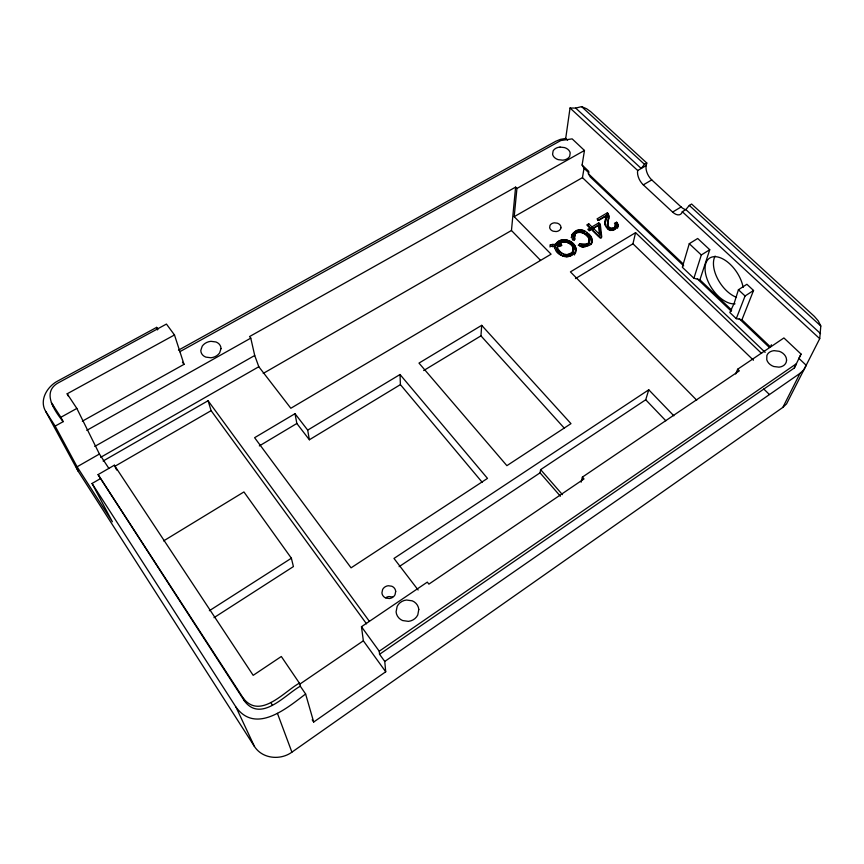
<?xml version="1.0" encoding="UTF-8"?>
<svg xmlns="http://www.w3.org/2000/svg" width="864" height="864" viewBox="0 0 864 864"><rect width="100%" height="100%" fill="white"/><g stroke="black" fill="none" stroke-linecap="round" stroke-linejoin="round"><path stroke-width="1.3" d="M552.733 244.436L550.325 244.793L550.908 246.391L554.893 246.002C553.986 257.548 575.208 261.058 575.986 248.778C574.733 238.864 556.891 235.764 555.109 246.607L552.409 246.672L552.733 244.436L555.433 244.372M558.22 244.372C563.177 237.859 575.478 244.35 573.016 252.04C570.413 261.641 554.105 254.837 557.528 246.002L561.848 245.473L561.103 243.886L558.22 244.372L557.885 246.607L559.364 246.456L559.71 244.22M557.15 249.523L557.528 246.002M157.972 329.195L156.643 327.37L57.953 380.894C47.347 386.305 38.869 400.097 45.738 411.458L78.095 471.128L254.459 746.485C262.408 758.894 280.422 760.536 291.902 752.166L782.849 407.408L786.553 403.898L819.72 338.666L820.8 326.009L818.284 320.922L814.331 316.354L691.61 204.034L689.31 205.416L685.865 209.574L682.312 211.723A11.34 6.329 59.7 0 1 672.613 212.08L643.313 184.864A11.189 6.113 61.1 0 1 637.697 170.51L570.035 108L565.715 138.424L567.616 140.216M617.512 228.204L618.041 225.05L617.35 223.204L616.626 222.232L614.477 223.247C616.464 224.996 615.697 228.593 613.624 229.943L615.611 225.666M607.349 225.018L607.802 222.75L608.072 226.12L609.919 227.945L609.455 230.202C603.472 226.087 612.004 217.782 607.414 212.803L597.046 218.905L598.622 220.439L606.323 215.892L604.951 224.78L605.848 220.169M564.473 428.36L480.956 335.848L481.691 325.328L418.986 363.096L506.887 465.664L570.974 423.641L481.691 325.328M608.839 216.486L607.889 222.199L608.72 218.02M540.508 260.323L511.456 230.494L515.603 187.121L249.545 336.56L250.776 338.137L254.718 355.493L258.811 366.736L290.833 408.262L551.081 254.189L514.188 216.67L516.931 188.449L515.603 187.121M574.225 240.494C572.378 217.631 605.286 247.849 579.96 243.616L578.275 245.268C608.807 252.353 579.841 213.689 571.288 237.546C575.564 227.167 594.346 234.144 591.17 244.49L591.592 242.244M574.268 235.688L575.122 239.188L572.551 240.008L571.666 235.3M579.96 243.616L579.56 245.851C583.222 248.778 590.911 245.635 588.73 240.505L589.14 238.27M550.012 247.028L550.325 244.793M554.558 248.238L554.893 246.002M555.109 246.607L556.006 243.464M555.671 245.711L556.718 242.633M556.384 244.879L557.582 241.888M557.248 244.123L558.252 243.443L558.598 241.207M557.528 250.852L557.485 247.298M558.252 243.443L559.375 242.87L559.721 240.624M558.317 252.223L558.662 249.998L557.863 248.627M559.375 242.87L560.563 242.438L560.898 240.192M559.526 253.638L559.872 251.402L558.662 249.998M560.758 246.121L561.103 243.886M560.563 242.438L561.794 242.136L562.14 239.89M561.794 242.136L563.09 241.974L563.436 239.728M561.2 255.064L561.546 252.828L559.872 251.402M563.09 241.974L564.397 241.952L564.754 239.717M563.015 256.079L563.36 253.854L561.546 252.828M564.397 241.952L565.693 242.082L566.05 239.846M564.905 256.673L565.261 254.448L563.36 253.854M576.018 249.826L575.456 253.066C576.407 247.925 571.493 243.68 566.978 242.363L567.346 240.116M568.253 242.795L568.62 240.548M566.838 256.813L567.205 254.588L571.828 252.763L573.394 249.804M588.762 172.768L584.021 168.264L582.098 165.035L584.474 150.466L572.152 138.877L560.812 140.54L179.755 351.745M569.484 243.356L569.851 241.11M571.709 236.52L572.087 234.274M570.64 244.037L571.018 241.801M568.706 256.5L569.074 254.275M572.368 235.57L572.735 233.323M514.188 216.67L582.455 177.638L584.021 168.264M573.253 234.716L573.631 232.459M571.73 244.836L572.108 242.6M570.402 255.755L570.769 253.53M574.387 233.939L574.765 231.682M572.756 245.765L573.134 243.529M573.804 238.745L574.549 234.932M571.46 254.988L571.828 252.763M573.912 239.598L574.29 237.352M573.901 237.935L575.003 234.241M572.886 247.417L573.016 252.04M575.672 233.269L576.05 231.012M572.249 254.113L572.627 251.888M572.94 250.862L573.318 248.638M572.767 253.13L573.145 250.906M573.653 246.769L574.031 244.523M574.398 247.784L574.776 245.549M576.936 232.772L577.325 230.515M574.97 248.843L575.348 246.607M683.694 265.885L590.252 176.926L588.373 173.75L588.773 171.374L582.098 165.035M578.2 232.459L578.588 230.202M574.538 254.966L574.916 252.731M575.37 249.923L575.759 247.698M575.597 251.003L575.986 248.778M579.442 232.33L579.83 230.072M580.684 232.351L581.083 230.105M581.926 232.546L582.325 230.288M399.114 566.665L540.054 472.835L540.626 469.627L645.721 399.773L648.767 389.794L673.866 415.811M583.178 232.88L583.578 230.623M581.504 246.694L581.904 244.458M584.42 233.366L584.82 231.12M582.422 246.92L582.822 244.685M583.308 246.996L583.708 244.76M586.764 234.695L587.174 232.438M588.751 223.798L588.341 226.055L591.516 229.176L598.363 225.126L598.795 222.858L600.296 224.327L601.765 237.103L600.178 238.054L591.494 229.532L589.345 230.807L587.844 229.327L589.993 228.064L586.807 224.942L588.751 223.798L591.937 226.908L591.516 229.176M585.004 246.78L585.403 244.544M586.634 246.067L587.045 243.832M589.572 230.321L589.993 228.064M588.827 236.39L589.237 234.133M606.398 217.231C600.62 226.724 612.23 235.948 617.998 225.947M588.136 244.879L588.557 242.644M588.643 244.22L589.054 241.974M589.777 237.416L590.188 235.17M588.978 243.508L589.572 239.782M590.533 238.453L590.954 236.207M591.116 239.49L591.538 237.244M593.438 228.377L593.017 230.634L599.033 236.542L599.476 234.295L598.396 225.45L593.438 228.377L599.476 234.295M591.516 240.538L591.937 238.291M591.721 241.574L592.142 239.328M591.548 243.551L592.153 240.332M601.171 238.064L599.854 226.584L600.296 224.327M597.769 220.504L606.96 215.082L607.414 212.803M608.375 218.754L607.489 215.665L607.954 213.386M607.867 216.302L608.332 214.024M608.245 217.469L608.71 215.19M607.262 226.984L607.727 224.726M607.608 228.377L608.072 226.12M608.342 229.446L608.807 227.189M610.816 230.558L611.291 228.301L614.099 227.686M612.263 230.483L612.738 228.226M615.384 224.456L614.995 228.496M614.704 229.025L615.589 225.061M616.626 222.232L616.151 224.5L617.555 227.308L618.041 225.05M616.864 225.461L617.35 223.204M617.339 226.4L617.825 224.132M685.184 209.466A11.308 6.404 59.8 0 1 681.113 206.96L651.758 179.906A11.156 6.188 61.2 0 1 646.196 165.564L646.79 163.015L590.76 111.726L586.602 108.756L581.591 106.628L575.694 108.097L570.035 108M575.478 278.597L632.945 243.788L635.58 232.654L761.616 353.462M581.148 482.166L582.379 477.122L739.325 370.84L737.662 369.22L783.907 337.943L801.047 354.067L794.318 367.999L379.566 654.286L384.761 661.457L385.722 671.782L313.697 722.023L312.185 719.788M699.905 279.828L709.744 249.718L697.68 238.486L689.278 243.691L682.312 267.224L693.889 278.262L699.905 279.828L731.689 310.068M693.889 278.262L701.32 254.977L709.744 249.718M741.928 319.799L753.548 290.477L746.896 284.278L738.428 289.764L734.184 303.264L729.832 312.52L736.268 318.654L741.928 319.799L770.429 346.907L771.39 344.768M736.268 318.654L745.07 295.985L753.548 290.477M735.674 373.982L737.662 369.22M794.318 367.999L796.435 363.701L379.242 651.218L379.566 654.286M801.047 354.067L798.919 358.398L806.231 365.31L803.822 369.76L799.978 373.378L384.761 661.457M782.849 407.408L799.978 373.378M646.79 163.015L644.512 164.333L641.228 168.458L575.694 108.097M557.885 246.607L558.662 245.722M574.625 236.498L575.251 235.872M100.202 478.753L92.059 483.473L236.012 707.141C255.982 734.54 287.129 708.005 305.608 693.986L300.305 686.221L299.398 683.143L281.318 656.5L253.174 675.335L114.35 465.21L98.075 474.617L244.663 701.298C261.392 722.909 285.606 694.235 300.305 686.221M98.075 474.617L243.346 698.296C260.194 720.036 284.591 691.2 299.398 683.143M299.538 684.331L363.355 640.796L361.465 626.713L427.324 582.12L428.879 584.14L583.999 478.937L582.379 477.122M648.767 389.794L393.984 558.436L418.122 589.993M213.98 617.674L293.414 566.579L291.384 558.22L243.929 491.94L163.577 540.918M209.347 610.729L291.384 558.22M309.366 439.776L400.399 384.631L400.032 374.512L307.692 430.121L309.366 439.776L296.849 423.479L295.013 413.683L254.61 437.692L351.065 567.842L487.49 478.386L400.032 374.512M423.673 370.548L480.956 335.848M635.58 232.654L570.434 271.879L696.697 400.162M672.613 212.08L681.113 206.96M259.33 445.921L296.849 423.479M591.937 226.908L598.795 222.858M643.313 184.864L651.758 179.906M637.697 170.51L646.196 165.564M114.718 466.387L211.118 410.659L208.073 400.734L103.108 461.03M263.228 373.421L511.456 230.494M100.667 457.326L258.811 366.736M45.738 411.458L55.166 426.092L77.101 466.787L99.425 454.021L108.886 468.428M94.759 446.44L254.718 355.493M86.778 430.369L250.776 338.137M516.931 188.449L584.474 150.466M82.328 421.189L184.021 364.349L174.485 334.951L166.439 324.065L59.519 382.18C40.673 391.414 54.454 410.67 63.158 421.654L55.166 426.092M178.47 350.168L555.746 141.296L560.444 139.363L565.715 138.424M51.376 402.646L60.88 417.28L76.842 408.434L99.425 454.021M68.332 396.122L67.165 393.79L174.485 334.951M560.045 147.085L564.613 147.604A8.694 6.415 6 0 1 570.197 152.896L569.711 156.276A9.126 6.739 6 0 1 562.756 160.175L558.166 159.646A8.694 6.415 6 0 1 552.593 154.3L553.111 150.941A9.126 6.739 6 0 1 560.045 147.085M565.261 254.448L567.205 254.588M565.693 242.082L566.978 242.363M609.919 227.945L611.291 228.301M392.515 597.024L389.081 596.538A6.912 6.512 -9.2 0 0 385.787 597.726M581.591 106.628L644.512 164.333M689.31 205.416L820.8 326.009M685.865 209.574L820.519 333.59M682.312 211.723L819.72 338.666M689.278 243.691L701.32 254.977M738.428 289.764L745.07 295.985M588.373 173.75L683.467 264.19M697.324 278.856L731.398 311.278M739.184 318.697L769.36 347.414M582.455 177.638L765.169 352.382M632.945 243.788L753.451 360.202M598.363 225.126L599.854 226.584M763.776 389.016L769.414 394.513M645.721 399.773L665.842 420.779M606.96 215.082L607.489 215.665M540.626 469.627L562.453 494.662M540.054 472.835L560.412 496.228M400.399 384.631L482.306 482.414M295.013 413.683L307.692 430.121M182.455 362.221L184.021 364.349M208.073 400.734L369.403 621.367M211.118 410.659L366.52 623.83M361.465 626.713L379.242 651.218M363.355 640.796L385.722 671.782M67.165 393.79L76.842 408.434M77.101 466.787L112.396 521.791L92.059 483.473M60.88 417.28L63.158 421.654M114.35 465.21L116.651 470.005M236.012 707.141L254.459 746.485M243.346 698.296L244.663 701.298M52.25 403.715L53.698 407.084M76.032 466.344L78.095 471.128M271.069 702.432L272.192 705.402M277.43 713.34L291.902 752.166M156.643 327.37L157.518 329.918M305.608 693.986L313.697 722.023M605.869 218.16L605.945 219.499M735.037 303.815A26.59 14.861 56.3 0 1 707.098 279.04A26.59 14.861 56.3 0 1 717.952 257.04A26.59 14.861 56.3 0 1 743.126 287.42M736.495 297.324A26.492 15.023 56.3 0 1 717.649 278.824A26.492 15.023 56.3 0 1 715.122 256.057M418.802 609.433L417.787 614.941A11.642 11.027 -5.9 0 1 408.413 621.367L402.581 620.536A11.092 10.508 -6 0 1 396.09 611.842L397.159 606.355A11.653 11.038 -5.9 0 1 406.501 600.016L412.279 600.836A11.092 10.508 -5.8 0 1 418.802 609.433M395.69 591.397L395.042 594.702A7.052 6.61 -8.6 0 1 389.34 598.536L385.819 598.039A6.718 6.296 -8.7 0 1 381.931 592.844L382.601 589.54A7.052 6.61 -8.6 0 1 388.292 585.738L391.792 586.224A6.718 6.296 -8.6 0 1 395.69 591.397M221 348.602L219.65 352.836A10.379 8.381 -13.2 0 1 210.881 357.761L205.826 357.113A9.893 7.981 -13.2 0 1 200.815 350.417L202.208 346.183A10.39 8.381 -13.2 0 1 210.946 341.323L215.968 341.971A9.893 7.981 -13.2 0 1 221 348.602M786.586 360.126L786.218 362.221A10.541 8.24 19.7 0 1 779.004 367.157L773.777 366.509A10.033 7.852 19.7 0 1 766.768 359.78L766.865 355.536A10.541 8.24 19.8 0 1 774.058 350.654L779.242 351.302A10.033 7.841 19.7 0 1 786.262 357.966L786.586 360.126M560.92 227.858L560.563 228.949A5.821 4.482 6.6 0 1 556.124 231.552L553.198 231.206A5.54 4.277 6.6 0 1 549.666 227.653L550.001 225.407A5.821 4.482 6.6 0 1 554.429 222.836L557.345 223.182A5.54 4.277 6.6 0 1 560.887 226.714L560.92 227.858"/></g></svg>
